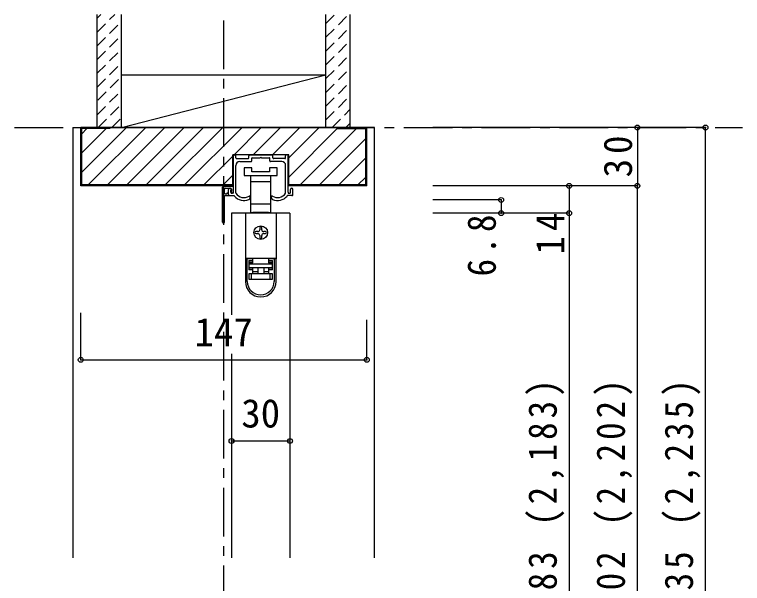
# Model space of a CAD drawing. Units: millimetres, scale not verified. Extents: x -973 to 977, y -718 to 696.
# Drawn here: x 180 to 554, y -310.7 to -18.5 of the extents above; entities that cross this region are included whole.
import ezdxf
from ezdxf.enums import TextEntityAlignment as Align

# ---------------------------------------------------------------- set-up
doc = ezdxf.new("R2010")
doc.units = ezdxf.units.MM
doc.header["$LTSCALE"] = 5
doc.header["$PDMODE"] = 32
doc.header["$PDSIZE"] = 2.5
doc.linetypes.add('CHAIN1', pattern=[8, 5, -1, 1, -1])
doc.linetypes.add('DASHED1', pattern=[1.8, 1.2, -0.6])
for name, color, linetype in [('0-1_通り芯', 4, 'CHAIN1'), ('0-2_柱', 7, 'Continuous'), ('0-3_仕上げ', 2, 'Continuous'), ('0-4_枠', 3, 'Continuous'), ('0-6_扉', 6, 'Continuous'), ('0-7_金物', 7, 'Continuous'), ('0-B_寸法', 7, 'Continuous'), ('0-C_ハッチ', 4, 'DASHED1')]:
    doc.layers.add(name, color=color, linetype=linetype)
doc.styles.add('ＭＳ ゴシック', font='')
doc.styles.get('ＭＳ ゴシック').set_extended_font_data('MS Gothic')

msp = doc.modelspace()

# ---------------------------------------------------------------- linework, layer by layer
at = {"layer": '0-1_通り芯'}
for p, q in [((287.486, -526.5), (287.486, -18.5)), ((179.986, -76.5), (553.986, -76.5))]:
    msp.add_line(p, q, dxfattribs=at)
at = {"layer": '0-2_柱'}
msp.add_line((234.986, -76.5), (339.986, -49.5), dxfattribs=at)
at = {"layer": '0-2_柱', "color": 3}
for p, q in [((234.986, -49.5), (339.986, -49.5)), ((234.986, -76.5), (339.986, -76.5))]:
    msp.add_line(p, q, dxfattribs=at)
at = {"layer": '0-3_仕上げ'}
for p, q in [((222.486, -76.5), (222.486, -18.5)), ((234.986, -76.5), (234.986, -18.5)), ((339.986, -76.5), (339.986, -18.5)), ((352.486, -76.5), (352.486, -18.5))]:
    msp.add_line(p, q, dxfattribs=at)
at = {"layer": '0-4_枠', "color": 4}
for p, q in [((209.986, -76.5), (213.986, -76.5)), ((209.986, -76.5), (209.986, -297.5)), ((364.986, -76.5), (360.986, -76.5)), ((364.986, -297.5), (364.986, -76.5))]:
    msp.add_line(p, q, dxfattribs=at)
at = {"layer": '0-4_枠'}
for p, q in [((213.986, -106.5), (213.986, -76.5)), ((360.986, -76.5), (213.986, -76.5)), ((214.486, -106), (214.486, -77)), ((228.986, -77), (214.486, -77)), ((228.986, -76.5), (228.986, -77)), ((345.986, -77), (345.986, -76.5)), ((345.986, -77), (360.486, -77)), ((360.486, -106), (360.486, -77)), ((360.986, -106.5), (360.986, -76.5)), ((292.086, -106.5), (292.086, -90.5)), ((320.886, -90.5), (292.086, -90.5)), ((320.886, -106.5), (320.886, -90.5)), ((292.086, -106.5), (213.986, -106.5)), ((292.086, -106), (214.486, -106)), ((360.486, -106), (320.886, -106)), ((360.986, -106.5), (320.886, -106.5))]:
    msp.add_line(p, q, dxfattribs=at)
at = {"layer": '0-6_扉'}
for p, q in [((321.486, -120.5), (291.486, -120.5)), ((291.486, -120.5), (291.486, -172.804)), ((321.486, -120.5), (321.486, -297.5)), ((291.486, -192.804), (291.486, -297.5))]:
    msp.add_line(p, q, dxfattribs=at)
at = {"layer": '0-7_金物'}
for p, q in [((292.486, -109.8), (292.486, -91)), ((292.986, -90.5), (293.186, -90.5)), ((293.686, -92), (293.686, -91)), ((294.186, -92.5), (299.836, -92.5)), ((300.336, -92), (300.336, -91)), ((300.836, -90.5), (312.136, -90.5)), ((301.836, -93.7), (301.836, -92.3)), ((302.136, -92), (306.186, -92)), ((306.786, -92), (310.836, -92)), ((311.136, -93.7), (311.136, -92.3)), ((312.636, -92), (312.636, -91)), ((318.786, -92.5), (313.136, -92.5)), ((319.286, -92), (319.286, -91)), ((319.986, -90.5), (319.786, -90.5)), ((320.486, -109.8), (320.486, -91)), ((293.686, -110.123), (293.686, -96)), ((295.686, -94), (301.536, -94)), ((297.986, -97.2), (297.986, -101.2)), ((301.986, -97.2), (297.986, -97.2)), ((301.986, -99.2), (301.986, -97.2)), ((310.986, -97.2), (310.986, -99.2)), ((314.986, -97.2), (310.986, -97.2)), ((317.286, -94), (311.436, -94)), ((314.986, -101.2), (314.986, -97.2)), ((319.286, -110.123), (319.286, -96)), ((310.986, -99.2), (301.986, -99.2)), ((297.986, -101.2), (306.486, -101.2)), ((301.236, -101.2), (301.236, -104.2)), ((301.236, -104.2), (301.236, -115.8)), ((301.236, -104.2), (306.486, -104.2)), ((306.486, -101.2), (314.986, -101.2)), ((306.486, -104.2), (311.736, -104.2)), ((311.736, -104.2), (311.736, -101.2)), ((311.736, -115.8), (311.736, -104.2)), ((286.886, -125.2), (286.886, -107.2)), ((287.386, -106.7), (291.986, -106.7)), ((287.886, -110.2), (287.886, -108.2)), ((288.386, -107.7), (290.986, -107.7)), ((289.986, -111.2), (289.986, -108.3)), ((291.486, -108.2), (291.486, -109.3)), ((322.986, -111), (322.986, -108.3)), ((287.886, -125.2), (287.886, -111.8)), ((288.186, -110.5), (288.986, -110.5)), ((288.186, -111.5), (289.686, -111.5)), ((290.486, -111.5), (292.785, -111.5)), ((291.186, -109.8), (291.186, -108.7)), ((291.986, -110.3), (291.686, -110.3)), ((300.986, -112.583), (300.986, -112)), ((311.986, -112.583), (311.986, -112)), ((322.486, -111.5), (320.187, -111.5)), ((320.986, -110.3), (321.286, -110.3)), ((321.786, -109.8), (321.786, -108.7)), ((301.236, -115.8), (301.236, -120.2)), ((306.486, -115.8), (301.236, -115.8)), ((311.736, -115.8), (306.486, -115.8)), ((311.736, -120.2), (311.736, -115.8)), ((298.586, -120.5), (298.586, -143.8)), ((314.386, -120.5), (298.586, -120.5)), ((301.236, -120.2), (302.486, -120.2)), ((310.486, -120.5), (310.486, -120.2)), ((310.486, -120.2), (311.736, -120.2)), ((314.386, -120.5), (314.386, -143.8)), ((304.986, -130), (303.986, -130)), ((305.986, -128), (305.986, -129)), ((306.986, -129), (306.986, -128)), ((308.986, -130), (307.986, -130)), ((303.986, -131), (304.986, -131)), ((305.986, -132), (305.986, -133)), ((306.986, -133), (306.986, -132)), ((307.986, -131), (308.986, -131)), ((298.586, -143.8), (298.586, -143.9)), ((314.386, -143.8), (298.586, -143.8)), ((298.586, -143.9), (298.586, -155.6)), ((299.586, -143.9), (298.586, -143.9)), ((299.586, -155.6), (299.586, -143.9)), ((302.286, -143.9), (299.586, -143.9)), ((300.386, -144.9), (302.286, -144.9)), ((300.386, -144.9), (300.386, -149.6)), ((301.586, -143.9), (301.586, -143.8)), ((302.286, -143.9), (302.286, -144.9)), ((302.286, -144.9), (302.286, -145.9)), ((302.486, -146), (302.486, -143.8)), ((310.486, -143.8), (310.486, -146)), ((310.686, -144.9), (310.686, -143.9)), ((313.386, -143.9), (310.686, -143.9)), ((310.686, -144.9), (312.586, -144.9)), ((311.386, -143.8), (311.386, -143.9)), ((312.586, -149.6), (312.586, -144.9)), ((314.386, -143.8), (314.386, -143.9)), ((314.386, -155.6), (314.386, -143.9)), ((302.286, -145.9), (300.386, -145.9)), ((302.286, -149.6), (300.386, -149.6)), ((302.486, -146), (300.586, -146)), ((300.586, -146), (300.586, -146.5)), ((302.286, -149.6), (302.286, -151.5)), ((302.486, -150.5), (302.486, -148.5)), ((304.986, -148.5), (304.986, -151.5)), ((307.986, -148.5), (307.986, -151.5)), ((312.386, -146), (310.486, -146)), ((310.486, -148.5), (310.486, -150.5)), ((310.686, -148.6), (312.586, -148.6)), ((310.686, -149.6), (310.686, -148.6)), ((310.686, -151.5), (310.686, -149.6)), ((312.586, -149.6), (310.686, -149.6)), ((312.386, -146.5), (312.386, -146)), ((300.586, -154.5), (300.586, -151.5)), ((300.586, -151.5), (301.586, -151.5)), ((301.586, -151.5), (301.586, -154.5)), ((301.586, -151.5), (311.386, -151.5)), ((302.486, -150.5), (304.986, -150.5)), ((302.486, -151.5), (302.486, -150.5)), ((311.386, -154.5), (311.386, -151.5)), ((311.386, -151.5), (312.386, -151.5)), ((312.386, -151.5), (312.386, -154.5)), ((301.586, -154.5), (300.586, -154.5)), ((311.386, -154.5), (301.586, -154.5)), ((312.386, -154.5), (311.386, -154.5))]:
    msp.add_line(p, q, dxfattribs=at)
for points in [[(306.786, -92), (306.486, -91.7), (306.186, -92)], [(310.486, -120.2), (302.486, -120.2), (302.486, -120.5)], [(312.586, -145.9), (310.686, -145.9), (310.686, -144.9)], [(314.386, -143.9), (313.386, -143.9), (313.386, -155.6)], [(300.386, -148.6), (302.286, -148.6), (302.286, -149.6)], [(307.986, -150.5), (310.486, -150.5), (310.486, -151.5)]]:
    msp.add_lwpolyline(points, dxfattribs=at)
msp.add_lwpolyline([(312.386, -148.5), (300.586, -148.5), (300.586, -146.5), (312.386, -146.5)], close=True, dxfattribs=at)
msp.add_circle((306.486, -130.5), 3.5, dxfattribs=at)
for centre, radius, start, end in [((292.986, -91), 0.5, 90, 180), ((293.186, -91), 0.5, 0, 90), ((294.186, -92), 0.5, 180, 270), ((299.836, -92), 0.5, 270, 0), ((300.836, -91), 0.5, 90, 180), ((302.136, -92.3), 0.3, 90, 180), ((310.836, -92.3), 0.3, 0, 90), ((312.136, -91), 0.5, 0, 90), ((313.136, -92), 0.5, 180, 270), ((318.786, -92), 0.5, 270, 0), ((319.786, -91), 0.5, 90, 180), ((319.986, -91), 0.5, 0, 90), ((295.686, -96), 2, 90, 180), ((301.536, -93.7), 0.3, 270, 0), ((311.436, -93.7), 0.3, 180, 270), ((317.286, -96), 2, 0, 90), ((287.386, -107.2), 0.5, 90, 180), ((288.386, -108.2), 0.5, 90, 180), ((290.586, -108.3), 0.6, 0, 180), ((290.986, -108.2), 0.5, 0, 90), ((291.186, -108.5), 0.2, 270, 90), ((291.986, -107.2), 0.5, 0, 90), ((321.786, -108.5), 0.2, 90, 270), ((322.386, -108.3), 0.6, 0, 180), ((288.186, -110.2), 0.3, 180, 270), ((288.186, -111.8), 0.3, 90, 180), ((289.486, -110.5), 0.5, 0, 180), ((289.686, -111.2), 0.3, 270, 0), ((290.486, -111), 0.5, 180, 270.00019), ((291.686, -109.8), 0.5, 180, 270), ((291.486, -109.5), 0.2, 90, 270), ((291.986, -109.7), 0.5, 180, 0), ((291.986, -109.8), 0.5, 270, 0), ((294.486, -110.448), 2, 211.73927, 220.92587), ((297.886, -107.5), 6.5, 220.92587, 292.44644), ((293.986, -110.123), 0.3, 180, 213.92311), ((297.886, -107.5), 5, 213.92311, 301.89079), ((300.686, -112), 0.3, 0, 121.89079), ((312.286, -112), 0.3, 58.10921, 180), ((315.086, -107.5), 5, 238.10921, 326.07689), ((315.086, -107.5), 6.5, 247.55356, 319.07413), ((318.986, -110.123), 0.3, 326.07689, 0), ((318.486, -110.448), 2, 319.07413, 328.26073), ((320.986, -109.8), 0.5, 180, 270), ((321.286, -109.8), 0.5, 270, 0), ((322.486, -111), 0.5, 269.99981, 0), ((299.986, -112.583), 1, 292.44644, 0), ((312.986, -112.583), 1, 180, 247.55356), ((287.386, -125.2), 0.5, 180, 0), ((303.986, -130.5), 0.5, 90, 180), ((303.986, -130.5), 0.5, 180, 270), ((304.986, -129), 1, 270, 0), ((306.486, -128), 0.5, 90, 180), ((306.486, -128), 0.5, 0, 90), ((307.986, -129), 1, 180, 270), ((308.986, -130.5), 0.5, 0, 90), ((308.986, -130.5), 0.5, 270, 0), ((304.986, -132), 1, 0, 90), ((306.486, -133), 0.5, 180, 270), ((306.486, -133), 0.5, 270, 0), ((307.986, -132), 1, 90, 180), ((306.486, -155.6), 7.9, 180, 0), ((306.486, -155.6), 6.9, 180, 0)]:
    msp.add_arc(centre, radius, start, end, dxfattribs=at)
at = {"layer": '0-B_寸法', "color": 4}
for p, q in [((534.986, -76.5), (394.986, -76.5)), ((499.986, -76.5), (499.986, -106.5)), ((534.986, -514.5), (534.986, -76.5)), ((499.986, -106.5), (394.986, -106.5)), ((464.986, -106.5), (464.986, -120.5)), ((499.986, -511.5), (499.986, -106.5)), ((429.986, -113.7), (394.986, -113.7)), ((429.986, -113.7), (429.986, -120.5)), ((464.986, -120.5), (394.986, -120.5)), ((464.986, -120.5), (464.986, -506.5)), ((213.986, -195.804), (213.986, -171.746)), ((360.986, -195.804), (360.986, -175.246)), ((213.986, -195.804), (360.986, -195.804)), ((291.486, -237.5), (321.486, -237.5))]:
    msp.add_line(p, q, dxfattribs=at)
at = {"layer": '0-B_寸法'}
for p in [(499.986, -76.5), (534.986, -76.5), (464.986, -106.5), (499.986, -106.5), (429.986, -113.7), (429.986, -120.5), (464.986, -120.5), (213.986, -195.804), (360.986, -195.804), (291.486, -237.5), (321.486, -237.5)]:
    msp.add_point(p, dxfattribs=at)
at = {"layer": '0-C_ハッチ'}
for p, q in [((222.486, -27.466), (231.453, -18.5)), ((222.486, -20.395), (224.381, -18.5)), ((339.986, -30.174), (351.661, -18.5)), ((339.986, -23.103), (344.59, -18.5)), ((222.486, -34.537), (234.986, -22.037)), ((339.986, -37.246), (352.486, -24.746)), ((222.486, -41.608), (234.986, -29.108)), ((339.986, -44.317), (352.486, -31.817)), ((222.486, -48.679), (234.986, -36.179)), ((339.986, -51.388), (352.486, -38.888)), ((222.486, -55.751), (234.986, -43.251)), ((339.986, -58.459), (352.486, -45.959)), ((222.808, -62.5), (234.986, -50.322)), ((339.986, -65.53), (352.486, -53.03)), ((222.458, -69.921), (234.986, -57.393)), ((339.986, -72.601), (352.486, -60.101)), ((222.95, -76.5), (234.986, -64.464)), ((343.158, -76.5), (352.486, -67.172)), ((230.021, -76.5), (234.986, -71.535)), ((350.229, -76.5), (352.486, -74.243))]:
    msp.add_line(p, q, dxfattribs=at)
at = {"layer": '0-C_ハッチ', "linetype": 'Continuous'}
for p, q in [((214.486, -99.472), (237.458, -76.5)), ((214.486, -79.673), (217.16, -77)), ((214.486, -89.573), (227.059, -77)), ((217.858, -106), (247.358, -76.5)), ((227.757, -106), (257.257, -76.5)), ((237.657, -106), (267.157, -76.5)), ((277.056, -76.5), (247.556, -106)), ((257.456, -106), (286.956, -76.5)), ((267.355, -106), (296.855, -76.5)), ((292.755, -90.5), (306.755, -76.5)), ((302.654, -90.5), (316.654, -76.5)), ((312.554, -90.5), (326.554, -76.5)), ((320.886, -92.067), (336.453, -76.5)), ((320.886, -101.967), (345.986, -76.867)), ((355.752, -77), (326.752, -106)), ((336.652, -106), (360.486, -82.166)), ((277.255, -106), (292.086, -91.169)), ((346.551, -106), (360.486, -92.065)), ((287.154, -106), (292.086, -101.068)), ((356.451, -106), (360.486, -101.965))]:
    msp.add_line(p, q, dxfattribs=at)

# ---------------------------------------------------------------- texts
at = {"layer": '0-B_寸法', "style": 'ＭＳ ゴシック'}
for s, p in [('147', (272.486, -193.304)), ('30', (296.486, -235))]:
    msp.add_text(s, height=14.66, dxfattribs=at).set_placement(p, align=Align.BOTTOM_LEFT)
at = {"layer": '0-B_寸法', "char_height": 14.66, "attachment_point": 7, "rotation": 90, "style": 'ＭＳ ゴシック'}
for s, insert in [('\\T1.27;\\W0.95;30', (497.486, -102.125)), ('\\T1.27;\\W0.9;6.8', (427.486, -153)), ('\\T1.27;\\W0.95;14', (462.486, -141.75)), ('\\T1.23;\\W0.9;ＤＨ＝1,983\\~(2,183)', (462.486, -413.75)), ('\\T1.23;\\W0.9;枠内＝2,002\\~(2,202)', (497.486, -413.75)), ('\\T1.23;\\W0.9;枠外＝2,035\\~(2,235)', (532.486, -413.75))]:
    msp.add_mtext(s, dxfattribs=dict(at, insert=insert))

doc.saveas('drawing.dxf')
